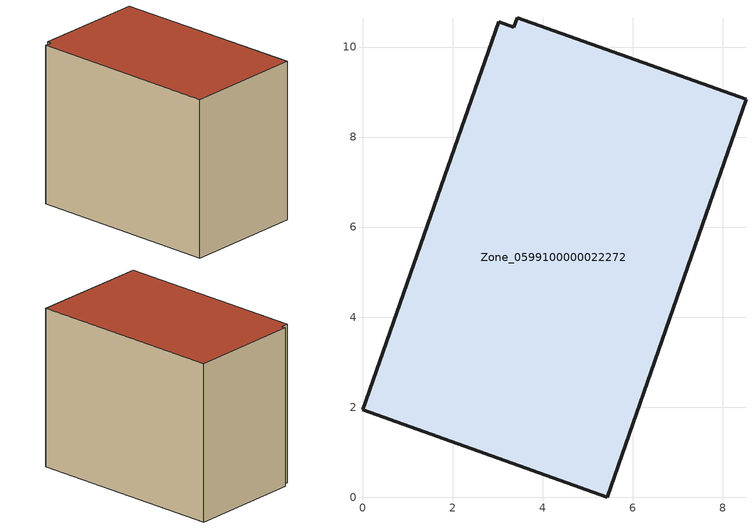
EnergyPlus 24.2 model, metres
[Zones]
Zone_0599100000022272
 floor ground (C_G): 3.03,10.56 3.36,10.44 3.44,10.65 8.52,8.84 5.44,0 0,1.94 z0.58
 wall outside (C_F): 5.44,0 8.52,8.84 3.44,10.65 3.36,10.44 3.03,10.56 0,1.94 5.44,0 z0.58:8.22
 roof outside (C_R): 3.36,10.44 3.03,10.56 0,1.94 5.44,0 8.52,8.84 3.44,10.65 z8.22
[BUILDING]
Pand.0599100000022272: North Axis=0; Terrain=City; Loads Convergence Tolerance Value=0.04; Temperature Convergence Tolerance Value=0.4; Solar Distribution=FullExterior; Maximum Number of Warmup Days=25; Minimum Number of Warmup Days=1
[Site:Location]
Rotterdam.The.Hague.AP_ZH_NLD Design_Conditions: Latitude=51.96; Longitude=4.45; Time Zone=1; Elevation=-4.5
[SITE:GROUNDTEMPERATURE:BUILDINGSURFACE]
18, 18, 18, 18, 18, 18, 18, 18, 18, 18, 18, 18
[MATERIAL] Thermal Absorptance=0.9; Solar Absorptance=0.7; Visible Absorptance=0.7
Name | Roughness | Thickness | Conductivity | Density | Specific Heat
G.TI.1965-1974 | MediumSmooth | 0.15 | 0.882353 | 540 | 1210
F.TI.1965-1974 | Rough | 0.3 | 0.697674 | 1920 | 840
R.TI.1965-1974 | MediumRough | 0.2 | 0.232558 | 1500 | 1000
[CONSTRUCTION]
C_G: G.TI.1965-1974
C_F: F.TI.1965-1974
C_R: R.TI.1965-1974
[ZONE]
Zone_0599100000022272: Type=1; Multiplier=1; Ceiling Height=Autocalculate; Volume=Autocalculate; Floor Area=autocalculate; Part of Total Floor Area=Yes
[ZONEINFILTRATION:DESIGNFLOWRATE]
Infil_Zone_0599100000022272: Zone or ZoneList or Space or SpaceList=Zone_0599100000022272; Schedule=AlwaysOn; Design Flow Rate Calculation Method=Flow/Area; Flow Rate per Floor Area=0.003; Constant Term Coefficient=1; Temperature Term Coefficient=0; Velocity Term Coefficient=0; Velocity Squared Term Coefficient=0
[HVACTEMPLATE:ZONE:IDEALLOADSAIRSYSTEM]
Zone_0599100000022272: Maximum Heating Supply Air Temperature=50; Minimum Cooling Supply Air Temperature=13; Maximum Heating Supply Air Humidity Ratio=0.0156; Minimum Cooling Supply Air Humidity Ratio=0.0077; Heating Limit=NoLimit; Cooling Limit=NoLimit; Dehumidification Control Type=ConstantSensibleHeatRatio; Cooling Sensible Heat Ratio=0.7; Dehumidification Setpoint=60; Humidification Control Type=None; Humidification Setpoint=30; Outdoor Air Method=None; Outdoor Air Flow Rate per Person=0.00944; Outdoor Air Flow Rate per Zone Floor Area=0; Outdoor Air Flow Rate per Zone=0; Demand Controlled Ventilation Type=None; Outdoor Air Economizer Type=NoEconomizer; Heat Recovery Type=None; Sensible Heat Recovery Effectiveness=0.7; Latent Heat Recovery Effectiveness=0.65
[ZONECONTROL:THERMOSTAT]
ThermostatControl_Zone_0599100000022272: Zone or ZoneList=Zone_0599100000022272; Control Type Schedule=DualSetpointControlType; Control 1=Thermostat_Zone_0599100000022272; Temperature Difference Between Cutout And Setpoint=0
[THERMOSTATSETPOINT:DUALSETPOINT]
Thermostat_Zone_0599100000022272: Heating Setpoint Temperature Schedule=HeatingSetpoint_Zone_0599100000022272; Cooling Setpoint Temperature Schedule=CoolingSetpoint_Zone_0599100000022272
[SCHEDULE:COMPACT]
HeatingSetpoint_Zone_0599100000022272: Through: 12/31, For: AllDays, Until: 24:00, 21
CoolingSetpoint_Zone_0599100000022272: Through: 12/31, For: AllDays, Until: 24:00, 24
DualSetpointControlType: Through: 12/31, For: AllDays, Until: 24:00, 4
AlwaysOn: Through: 12/31, For: AllDays, Until: 24:00, 1
